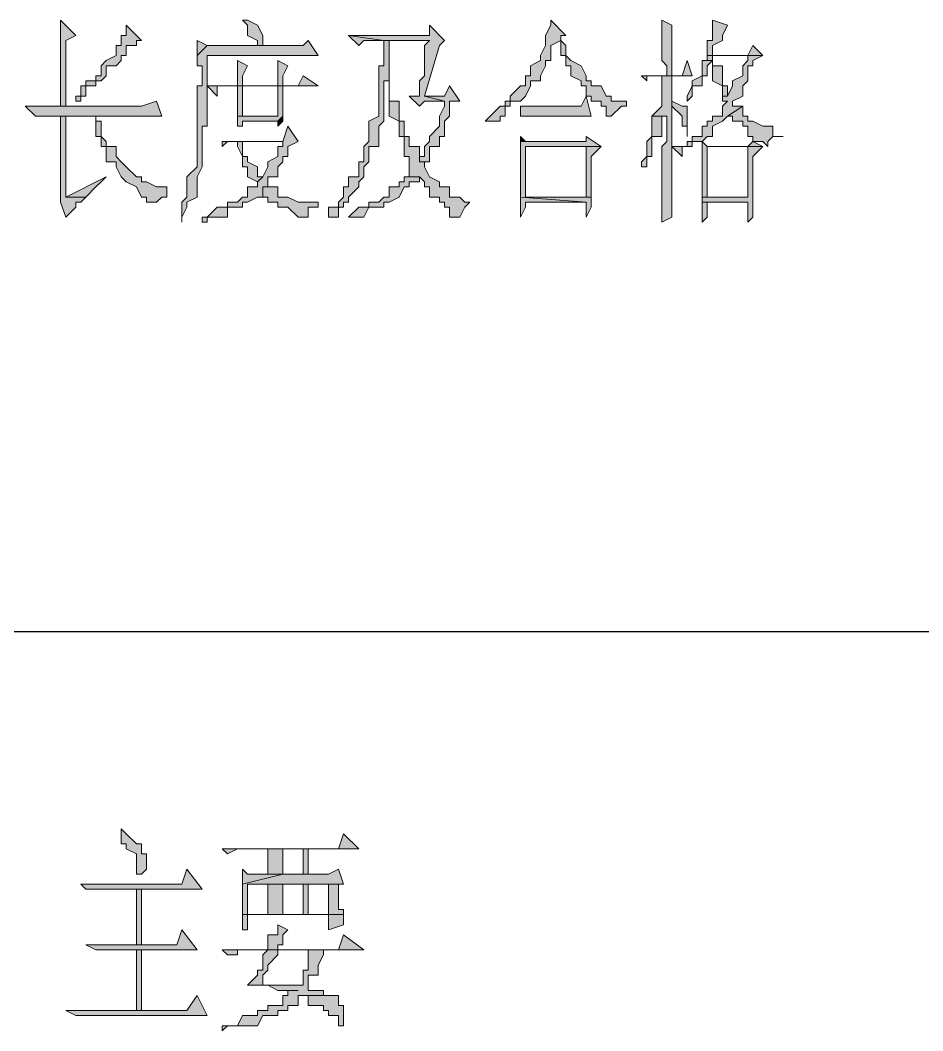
# Model space of a CAD drawing. Header units: millimetres. Extents: x 20 to 821, y 1 to 1134.
# Drawn here: x 574.02 to 606.18, y 868.82 to 904.82 of the extents above; entities that cross this region are included whole.
import ezdxf

# ---------------------------------------------------------------- set-up
doc = ezdxf.new("R2010")
doc.units = ezdxf.units.MM
doc.layers.add('1', color=7, linetype='Continuous')

msp = doc.modelspace()

# ---------------------------------------------------------------- hatches: boundary and pattern name
h = msp.add_hatch(color=0)
h.dxf.hatch_style = 2
h.paths.add_polyline_path([(575.46, 904.821732), (575.46, 901.761732), (575.64, 901.761732), (575.64, 904.101732), (576, 904.281732)])
h = msp.add_hatch(color=0)
h.dxf.hatch_style = 2
h.paths.add_polyline_path([(581.94, 904.821732), (582.12, 904.641732), (582.12, 904.281732), (582.48, 904.101732), (582.48, 903.921732), (582.66, 903.921732), (582.66, 904.281732), (582.48, 904.641732), (582.12, 904.821732)])
h = msp.add_hatch(color=0)
h.dxf.hatch_style = 2
h.paths.add_polyline_path([(592.92, 904.821732), (592.92, 904.641732), (592.74, 904.281732), (592.74, 903.921732), (592.56, 903.561732), (592.56, 903.381732), (592.2, 903.201732), (592.2, 902.841732), (592.02, 902.841732), (592.02, 902.481732), (591.84, 902.481732), (591.48, 902.121732), (591.48, 901.941732), (591.3, 901.941732), (591.3, 901.761732), (591.12, 901.761732), (590.76, 901.401732), (590.58, 901.221732), (591.12, 901.221732), (591.12, 901.401732), (591.3, 901.401732), (591.3, 901.761732), (591.48, 901.761732), (591.48, 901.941732), (591.84, 901.941732), (592.02, 902.121732), (592.2, 902.481732), (592.2, 902.661732), (592.56, 902.661732), (592.56, 902.841732), (592.74, 903.201732), (592.74, 903.381732), (592.92, 903.381732), (592.92, 903.921732), (593.28, 904.101732), (593.28, 904.281732), (593.46, 904.281732)])
h = msp.add_hatch(color=0)
h.dxf.hatch_style = 2
h.paths.add_polyline_path([(596.88, 904.821732), (596.88, 903.381732), (597.06, 903.201732), (597.06, 902.841732), (597.24, 902.841732), (597.24, 904.641732)])
h = msp.add_hatch(color=0)
h.dxf.hatch_style = 2
h.paths.add_polyline_path([(598.68, 904.821732), (598.68, 904.101732), (598.5, 904.101732), (598.5, 903.561732), (598.68, 903.561732), (598.68, 903.921732), (599.04, 904.101732), (599.04, 904.281732), (599.22, 904.641732)])
h = msp.add_hatch(color=0)
h.dxf.hatch_style = 2
h.paths.add_polyline_path([(577.8, 904.641732), (577.8, 904.281732), (577.62, 904.281732), (577.62, 903.921732), (577.44, 903.921732), (577.44, 903.561732), (577.08, 903.381732), (576.9, 903.201732), (576.9, 902.841732), (576.72, 902.841732), (576.72, 902.661732), (576.36, 902.661732), (576.36, 902.481732), (576.18, 902.481732), (576.18, 902.121732), (576, 902.121732), (576, 901.941732), (576.18, 901.941732), (576.18, 902.121732), (576.36, 902.121732), (576.36, 902.481732), (576.72, 902.481732), (576.72, 902.661732), (576.9, 902.661732), (577.08, 902.841732), (577.08, 903.201732), (577.44, 903.201732), (577.62, 903.381732), (577.62, 903.561732), (577.8, 903.561732), (577.8, 903.921732), (578.16, 903.921732), (578.16, 904.101732), (578.34, 904.101732)])
h = msp.add_hatch(color=0)
h.dxf.hatch_style = 2
h.paths.add_polyline_path([(588.6, 904.641732), (588.6, 904.281732), (585.72, 904.281732), (586.98, 904.101732), (588.6, 904.101732), (588.42, 903.921732), (588.42, 902.841732), (588.24, 902.661732), (588.24, 902.121732), (587.88, 902.121732), (588.24, 901.761732), (588.42, 901.941732), (589.14, 901.941732), (588.42, 902.121732), (588.96, 903.921732), (589.14, 904.101732)])
h = msp.add_hatch(color=0)
h.dxf.hatch_style = 2
h.paths.add_polyline_path([(584.28, 904.101732), (584.1, 903.921732), (580.68, 903.921732), (580.32, 903.561732), (580.32, 903.201732), (580.5, 903.201732), (580.5, 902.481732), (580.32, 902.481732), (580.32, 900.321732), (580.32, 899.601732), (579.96, 899.241732), (579.96, 898.521732), (579.78, 898.341732), (579.78, 897.621732), (579.78, 897.801732), (579.96, 898.161732), (579.96, 898.341732), (580.32, 898.521732), (580.32, 899.241732), (580.5, 899.601732), (580.5, 901.041732), (580.68, 901.041732), (580.68, 903.561732), (584.64, 903.561732)])
h = msp.add_hatch(color=0)
h.dxf.hatch_style = 2
h.paths.add_polyline_path([(580.32, 904.101732), (580.32, 903.561732), (580.68, 903.921732)])
h = msp.add_hatch(color=0)
h.dxf.hatch_style = 2
h.paths.add_polyline_path([(586.98, 904.101732), (586.98, 903.201732), (586.8, 903.201732), (586.8, 901.401732), (586.44, 901.221732), (586.44, 900.501732), (586.26, 900.321732), (586.26, 899.961732), (586.26, 899.781732), (586.08, 899.781732), (586.08, 899.241732), (585.72, 899.241732), (585.72, 898.881732), (585.54, 898.881732), (585.54, 898.521732), (585.36, 898.341732), (585.36, 898.161732), (585, 898.161732), (585, 897.801732), (585.36, 897.801732), (585.36, 898.161732), (585.54, 898.161732), (585.54, 898.341732), (585.72, 898.341732), (585.72, 898.521732), (586.08, 898.881732), (586.08, 899.061732), (586.26, 899.241732), (586.26, 899.601732), (586.44, 899.781732), (586.44, 900.321732), (586.8, 900.321732), (586.8, 901.041732), (586.98, 901.221732), (586.98, 902.661732), (587.16, 902.661732), (587.16, 904.101732), (588.6, 904.101732)])
h = msp.add_hatch(color=0)
h.dxf.hatch_style = 2
h.paths.add_polyline_path([(585.72, 904.281732), (586.08, 903.921732), (586.26, 904.101732), (586.98, 904.101732)])
h = msp.add_hatch(color=0)
h.dxf.hatch_style = 2
h.paths.add_polyline_path([(593.28, 904.101732), (593.28, 903.561732), (593.46, 903.561732), (593.46, 903.201732), (593.64, 903.201732), (593.64, 902.841732), (594, 902.661732), (594, 902.481732), (594.18, 902.481732), (594.18, 902.121732), (594.36, 902.121732), (594.36, 901.941732), (594.72, 901.941732), (594.72, 901.761732), (594.9, 901.761732), (594.9, 901.401732), (595.08, 901.401732), (595.44, 901.761732), (595.62, 901.761732), (595.62, 901.941732), (595.08, 901.941732), (595.08, 902.121732), (594.9, 902.121732), (594.72, 902.481732), (594.36, 902.481732), (594.36, 902.661732), (594.18, 902.661732), (594.18, 902.841732), (594, 903.201732), (593.64, 903.381732), (593.46, 903.561732), (593.46, 903.921732)])
h = msp.add_hatch(color=0)
h.dxf.hatch_style = 2
h.paths.add_polyline_path([(600.12, 903.921732), (599.94, 903.561732), (598.5, 903.561732), (598.5, 903.381732), (598.68, 903.381732), (598.68, 903.201732), (598.68, 902.661732), (599.04, 902.481732), (599.04, 902.121732), (599.22, 902.121732), (599.22, 902.481732), (599.04, 902.481732), (599.04, 903.201732), (598.68, 903.201732), (598.68, 903.561732), (599.94, 903.561732), (600.48, 903.561732)])
h = msp.add_hatch(color=0)
h.dxf.hatch_style = 2
h.paths.add_polyline_path([(581.76, 903.381732), (581.76, 902.481732), (581.94, 902.481732), (581.94, 902.841732), (582.12, 903.201732)])
h = msp.add_hatch(color=0)
h.dxf.hatch_style = 2
h.paths.add_polyline_path([(583.2, 903.381732), (583.2, 902.481732), (583.38, 902.481732), (583.38, 902.841732), (583.56, 903.201732)])
h = msp.add_hatch(color=0)
h.dxf.hatch_style = 2
h.paths.add_polyline_path([(597.78, 903.381732), (597.6, 902.841732), (596.16, 902.841732), (596.34, 902.661732), (596.34, 902.841732), (596.88, 902.841732), (597.96, 902.841732)])
h = msp.add_hatch(color=0)
h.dxf.hatch_style = 2
h.paths.add_polyline_path([(600.48, 903.561732), (599.94, 903.561732), (599.94, 903.381732), (599.76, 903.201732), (599.76, 902.841732), (599.4, 902.661732), (599.4, 902.481732), (599.22, 902.121732), (599.04, 902.121732), (599.04, 901.941732), (599.22, 901.941732), (599.04, 901.761732), (599.04, 901.401732), (598.68, 901.401732), (598.68, 901.221732), (598.5, 901.221732), (598.5, 901.041732), (598.32, 901.041732), (598.32, 900.681732), (597.96, 900.681732), (597.96, 900.501732), (597.78, 900.501732), (597.78, 900.321732), (597.24, 900.321732), (597.6, 899.961732), (597.6, 900.321732), (597.78, 900.321732), (597.96, 900.321732), (597.96, 900.501732), (598.32, 900.501732), (598.5, 900.681732), (598.68, 900.681732), (598.68, 901.041732), (599.04, 901.221732), (599.22, 901.401732), (599.76, 901.761732), (599.4, 901.761732), (599.4, 901.941732), (599.76, 902.121732), (599.76, 902.481732), (599.94, 902.661732), (599.94, 903.201732), (600.12, 903.201732), (600.12, 903.381732)])
h = msp.add_hatch(color=0)
h.dxf.hatch_style = 2
h.paths.add_polyline_path([(598.5, 903.381732), (598.32, 903.381732), (598.32, 903.201732), (598.32, 902.841732), (597.96, 902.661732), (597.96, 902.481732), (597.78, 902.121732), (597.78, 901.941732), (597.96, 902.121732), (597.96, 902.481732), (598.32, 902.481732), (598.32, 902.841732), (598.5, 902.841732), (598.5, 903.201732), (598.68, 903.381732)])
h = msp.add_hatch(color=0)
h.dxf.hatch_style = 2
h.paths.add_polyline_path([(584.1, 902.841732), (583.92, 902.481732), (580.68, 902.481732), (581.04, 902.121732), (581.04, 902.481732), (581.76, 902.481732), (584.64, 902.481732)])
h = msp.add_hatch(color=0)
h.dxf.hatch_style = 2
h.paths.add_polyline_path([(587.16, 902.661732), (587.16, 901.401732), (587.52, 901.221732), (587.52, 900.681732), (587.7, 900.681732), (587.7, 899.961732), (587.88, 899.961732), (587.88, 899.241732), (588.24, 899.241732), (588.42, 899.061732), (588.42, 898.881732), (588.6, 898.881732), (588.6, 898.521732), (588.96, 898.521732), (588.96, 898.341732), (589.14, 898.341732), (589.14, 898.161732), (589.32, 898.161732), (589.32, 897.801732), (589.68, 897.801732), (589.86, 898.161732), (590.04, 898.341732), (589.86, 898.341732), (589.68, 898.521732), (589.32, 898.521732), (589.32, 898.881732), (588.96, 898.881732), (588.96, 899.061732), (588.6, 899.241732), (588.42, 899.601732), (588.42, 899.781732), (588.6, 899.781732), (588.24, 899.781732), (588.24, 899.961732), (588.24, 900.321732), (587.88, 900.321732), (587.88, 900.681732), (587.7, 900.681732), (587.7, 901.221732), (587.52, 901.221732), (587.52, 901.941732), (587.16, 901.941732)])
h = msp.add_hatch(color=0)
h.dxf.hatch_style = 2
h.paths.add_polyline_path([(597.24, 902.841732), (596.88, 902.841732), (596.88, 902.661732), (596.88, 901.761732), (596.52, 901.401732), (597.06, 901.401732), (597.06, 901.221732), (597.06, 900.501732), (596.88, 900.321732), (596.88, 898.881732), (596.88, 898.521732), (596.88, 897.621732), (597.24, 897.801732)])
h = msp.add_hatch(color=0)
h.dxf.hatch_style = 2
h.paths.add_polyline_path([(581.94, 902.481732), (581.76, 902.481732), (581.76, 902.121732), (581.76, 901.401732), (581.94, 901.401732)])
h = msp.add_hatch(color=0)
h.dxf.hatch_style = 2
h.paths.add_polyline_path([(583.38, 902.481732), (583.2, 902.481732), (583.2, 901.401732), (581.76, 901.401732), (581.76, 901.221732), (581.76, 901.041732), (581.94, 901.041732), (581.94, 901.221732), (583.2, 901.221732), (583.38, 901.401732)])
h = msp.add_hatch(color=0)
h.dxf.hatch_style = 2
h.paths.add_polyline_path([(589.32, 902.481732), (589.14, 902.121732), (588.42, 902.121732), (589.14, 901.941732), (589.14, 901.761732), (588.96, 901.401732), (588.96, 901.041732), (588.6, 900.681732), (588.6, 900.501732), (588.42, 900.321732), (588.42, 899.961732), (588.24, 899.961732), (588.24, 899.781732), (588.6, 899.781732), (588.6, 900.321732), (588.96, 900.321732), (588.96, 900.501732), (588.96, 900.681732), (589.14, 900.681732), (589.14, 901.041732), (589.14, 901.221732), (589.32, 901.401732), (589.32, 901.941732), (589.68, 901.941732)])
h = msp.add_hatch(color=0)
h.dxf.hatch_style = 2
h.paths.add_polyline_path([(578.88, 901.941732), (578.34, 901.761732), (574.2, 901.761732), (574.56, 901.401732), (579.06, 901.401732)])
h = msp.add_hatch(color=0)
h.dxf.hatch_style = 2
h.paths.add_polyline_path([(594.18, 902.121732), (594, 901.761732), (591.84, 901.761732), (591.84, 901.401732), (594.36, 901.401732)])
h = msp.add_hatch(color=0)
h.dxf.hatch_style = 2
h.paths.add_polyline_path([(597.24, 901.941732), (597.24, 901.761732), (597.6, 901.401732), (597.6, 901.041732), (597.78, 901.041732), (597.78, 900.681732), (597.78, 901.041732), (597.78, 901.761732), (597.6, 901.761732)])
h = msp.add_hatch(color=0)
h.dxf.hatch_style = 2
h.paths.add_polyline_path([(599.76, 901.761732), (599.22, 901.401732), (599.4, 901.401732), (599.4, 901.221732), (599.76, 901.221732), (599.76, 901.041732), (599.94, 901.041732), (599.94, 900.681732), (600.12, 900.681732), (600.12, 900.501732), (600.48, 900.501732), (600.66, 900.321732), (600.66, 900.501732), (600.84, 900.681732), (601.2, 900.681732), (600.84, 900.681732), (600.84, 901.041732), (600.66, 901.041732), (600.48, 901.041732), (600.12, 901.221732), (599.94, 901.221732), (599.94, 901.401732), (599.76, 901.401732)])
h = msp.add_hatch(color=0)
h.dxf.hatch_style = 2
h.paths.add_polyline_path([(575.46, 901.401732), (575.46, 898.341732), (575.64, 897.801732), (576, 898.161732), (576, 898.341732), (576.18, 898.341732), (576.36, 898.521732), (575.64, 898.521732), (575.64, 901.401732), (576.72, 901.401732)])
h = msp.add_hatch(color=0)
h.dxf.hatch_style = 2
h.paths.add_polyline_path([(576.72, 901.401732), (575.46, 901.401732), (576.72, 901.401732), (576.72, 900.681732), (576.9, 900.681732), (576.9, 900.321732), (577.08, 900.321732), (577.08, 899.781732), (577.44, 899.781732), (577.44, 899.601732), (577.62, 899.241732), (577.8, 899.061732), (578.16, 898.881732), (578.34, 898.521732), (578.52, 898.521732), (578.52, 898.341732), (578.88, 898.341732), (579.06, 898.521732), (579.24, 898.521732), (579.24, 898.881732), (578.88, 898.881732), (578.52, 899.061732), (578.34, 899.061732), (578.34, 899.241732), (578.16, 899.241732), (577.8, 899.601732), (577.62, 899.781732), (577.44, 899.961732), (577.44, 900.321732), (577.08, 900.321732), (577.08, 900.501732), (576.9, 900.681732), (576.9, 901.221732), (576.72, 901.221732)])
h = msp.add_hatch(color=0)
h.dxf.hatch_style = 2
h.paths.add_polyline_path([(583.38, 901.401732), (583.2, 901.221732), (583.2, 901.041732), (583.38, 901.221732)])
h = msp.add_hatch(color=0)
h.dxf.hatch_style = 2
h.paths.add_polyline_path([(596.52, 901.401732), (596.52, 900.681732), (596.34, 900.501732), (596.34, 899.961732), (596.16, 899.781732), (596.16, 899.601732), (596.34, 899.601732), (596.34, 899.961732), (596.52, 899.961732), (596.52, 900.681732), (596.88, 900.681732), (596.88, 901.041732), (596.88, 901.401732), (597.06, 901.401732)])
h = msp.add_hatch(color=0)
h.dxf.hatch_style = 2
h.paths.add_polyline_path([(583.56, 901.041732), (583.38, 900.501732), (581.22, 900.501732), (583.38, 900.501732), (583.38, 900.321732), (583.2, 900.321732), (583.2, 899.961732), (582.84, 899.781732), (582.84, 899.601732), (582.66, 899.241732), (582.48, 899.061732), (582.48, 898.881732), (582.12, 898.881732), (582.12, 898.521732), (581.94, 898.521732), (581.76, 898.341732), (581.4, 898.341732), (581.4, 898.161732), (581.22, 898.161732), (581.04, 898.161732), (580.68, 897.801732), (580.5, 897.801732), (580.5, 897.621732), (580.68, 897.621732), (580.68, 897.801732), (581.4, 897.801732), (581.4, 898.161732), (581.94, 898.161732), (581.94, 898.341732), (582.12, 898.341732), (582.48, 898.521732), (582.66, 898.521732), (582.66, 898.881732), (583.2, 898.881732), (582.84, 898.881732), (582.84, 899.241732), (583.2, 899.241732), (583.2, 899.601732), (583.38, 899.781732), (583.38, 899.961732), (583.56, 899.961732), (583.56, 900.321732), (583.92, 900.501732)])
h = msp.add_hatch(color=0)
h.dxf.hatch_style = 2
h.paths.add_polyline_path([(581.22, 900.501732), (581.22, 900.321732), (581.4, 900.501732), (583.38, 900.501732)])
h = msp.add_hatch(color=0)
h.dxf.hatch_style = 2
h.paths.add_polyline_path([(581.94, 900.501732), (581.76, 900.501732), (581.76, 900.321732), (581.94, 899.961732), (581.94, 899.601732), (582.12, 899.601732), (582.12, 899.241732), (582.48, 899.061732), (582.66, 899.241732), (582.48, 899.241732), (582.48, 899.601732), (582.12, 899.781732), (582.12, 899.961732), (581.94, 899.961732)])
h = msp.add_hatch(color=0)
h.dxf.hatch_style = 2
h.paths.add_polyline_path([(591.84, 900.681732), (591.84, 900.501732), (592.02, 900.501732)])
h = msp.add_hatch(color=0)
h.dxf.hatch_style = 2
h.paths.add_polyline_path([(594.18, 900.681732), (594.18, 900.501732), (592.02, 900.501732), (591.84, 900.501732), (591.84, 900.321732), (591.84, 898.521732), (594.18, 898.341732), (594.18, 897.801732), (594.36, 898.161732), (594.36, 898.521732), (592.02, 898.521732), (592.02, 900.321732), (594.18, 900.321732), (594.72, 900.321732)])
h = msp.add_hatch(color=0)
h.dxf.hatch_style = 2
h.paths.add_polyline_path([(598.32, 900.501732), (598.32, 898.521732), (598.5, 898.521732), (598.5, 900.321732), (599.94, 900.321732), (600.48, 900.321732), (598.5, 900.321732)])
h = msp.add_hatch(color=0)
h.dxf.hatch_style = 2
h.paths.add_polyline_path([(600.12, 900.501732), (599.94, 900.321732), (598.5, 900.321732), (600.48, 900.321732)])
h = msp.add_hatch(color=0)
h.dxf.hatch_style = 2
h.paths.add_polyline_path([(594.72, 900.321732), (594.18, 900.321732), (594.18, 898.521732), (592.02, 898.521732), (594.36, 898.521732), (594.36, 899.961732)])
h = msp.add_hatch(color=0)
h.dxf.hatch_style = 2
h.paths.add_polyline_path([(600.48, 900.321732), (599.94, 900.321732), (599.94, 898.521732), (598.32, 898.521732), (598.32, 898.341732), (599.94, 898.341732), (599.94, 897.621732), (600.12, 897.801732), (600.12, 899.961732)])
h = msp.add_hatch(color=0)
h.dxf.hatch_style = 2
h.paths.add_polyline_path([(577.08, 899.241732), (575.64, 898.521732), (576.36, 898.521732), (576.72, 898.881732), (576.9, 899.061732)])
h = msp.add_hatch(color=0)
h.dxf.hatch_style = 2
h.paths.add_polyline_path([(587.88, 899.241732), (587.7, 899.241732), (587.7, 899.061732), (587.52, 899.061732), (587.52, 898.881732), (587.16, 898.881732), (587.16, 898.521732), (586.98, 898.521732), (586.8, 898.341732), (586.44, 898.341732), (586.44, 898.161732), (586.08, 898.161732), (585.72, 897.801732), (586.26, 897.801732), (586.44, 898.161732), (586.98, 898.161732), (586.98, 898.341732), (587.16, 898.341732), (587.52, 898.521732), (587.7, 898.881732), (587.88, 898.881732), (587.88, 899.061732), (588.24, 899.061732), (588.24, 899.241732)])
h = msp.add_hatch(color=0)
h.dxf.hatch_style = 2
h.paths.add_polyline_path([(583.2, 898.881732), (582.66, 898.881732), (582.66, 898.521732), (582.84, 898.521732), (582.84, 898.341732), (583.2, 898.341732), (583.2, 898.161732), (583.56, 898.161732), (583.92, 897.801732), (584.28, 897.801732), (584.28, 898.161732), (584.64, 898.161732), (584.64, 898.341732), (584.28, 898.341732), (584.1, 898.341732), (583.92, 898.341732), (583.56, 898.521732), (583.2, 898.521732)])
h = msp.add_hatch(color=0)
h.dxf.hatch_style = 2
h.paths.add_polyline_path([(591.84, 898.521732), (591.84, 897.801732), (592.02, 898.161732), (592.02, 898.341732), (594.18, 898.341732)])
h = msp.add_hatch(color=0)
h.dxf.hatch_style = 2
h.paths.add_polyline_path([(598.32, 898.341732), (598.32, 897.621732), (598.5, 897.801732), (598.5, 898.341732), (599.94, 898.341732)])
h = msp.add_hatch(color=0)
h.dxf.hatch_style = 2
h.paths.add_polyline_path([(577.62, 876.021732), (577.62, 875.481732), (577.8, 875.481732), (577.8, 875.301732), (578.16, 875.121732), (578.16, 874.401732), (578.34, 874.401732), (578.52, 874.581732), (578.52, 875.121732), (578.34, 875.121732), (578.34, 875.301732), (578.34, 875.481732), (578.16, 875.481732), (577.8, 875.841732)])
h = msp.add_hatch(color=0)
h.dxf.hatch_style = 2
h.paths.add_polyline_path([(585.54, 875.841732), (585.36, 875.301732), (581.22, 875.301732), (581.4, 875.121732), (581.76, 875.301732), (586.08, 875.301732)])
h = msp.add_hatch(color=0)
h.dxf.hatch_style = 2
h.paths.add_polyline_path([(582.84, 875.301732), (582.84, 874.401732), (582.12, 874.401732), (583.38, 874.401732), (583.38, 875.301732), (584.1, 875.301732)])
h = msp.add_hatch(color=0)
h.dxf.hatch_style = 2
h.paths.add_polyline_path([(584.28, 875.301732), (582.84, 875.301732), (584.1, 875.301732), (584.1, 874.401732), (584.28, 874.401732)])
h = msp.add_hatch(color=0)
h.dxf.hatch_style = 2
h.paths.add_polyline_path([(579.96, 874.581732), (579.78, 874.041732), (576.18, 874.041732), (576.36, 873.861732), (580.5, 873.861732)])
h = msp.add_hatch(color=0)
h.dxf.hatch_style = 2
h.paths.add_polyline_path([(581.94, 874.581732), (581.94, 874.041732), (583.38, 874.401732), (582.12, 874.401732)])
h = msp.add_hatch(color=0)
h.dxf.hatch_style = 2
h.paths.add_polyline_path([(585.36, 874.581732), (585, 874.401732), (583.38, 874.401732), (581.94, 874.041732), (581.94, 872.961732), (585, 872.961732), (585, 872.421732), (585.54, 872.601732), (585.54, 872.961732), (582.12, 872.961732), (582.12, 874.041732), (582.84, 874.041732), (585.54, 874.041732)])
h = msp.add_hatch(color=0)
h.dxf.hatch_style = 2
h.paths.add_polyline_path([(578.16, 871.881732), (578.34, 871.881732), (578.34, 873.861732), (578.16, 873.861732)])
h = msp.add_hatch(color=0)
h.dxf.hatch_style = 2
h.paths.add_polyline_path([(585.54, 874.041732), (585, 874.041732), (585, 872.961732), (582.12, 872.961732), (585.54, 872.961732), (585.54, 873.141732), (585.36, 873.141732), (585.36, 874.041732)])
h = msp.add_hatch(color=0)
h.dxf.hatch_style = 2
h.paths.add_polyline_path([(582.84, 874.041732), (582.84, 872.961732), (583.38, 872.961732), (583.38, 874.041732), (584.1, 874.041732)])
h = msp.add_hatch(color=0)
h.dxf.hatch_style = 2
h.paths.add_polyline_path([(584.28, 874.041732), (582.84, 874.041732), (584.1, 874.041732), (584.1, 872.961732), (583.38, 872.961732), (582.84, 872.961732), (584.28, 872.961732)])
h = msp.add_hatch(color=0)
h.dxf.hatch_style = 2
h.paths.add_polyline_path([(581.94, 872.961732), (581.94, 872.421732), (582.12, 872.421732), (582.12, 872.961732), (585, 872.961732)])
h = msp.add_hatch(color=0)
h.dxf.hatch_style = 2
h.paths.add_polyline_path([(579.78, 872.421732), (579.6, 871.881732), (576.36, 871.881732), (576.72, 871.701732), (580.32, 871.701732)])
h = msp.add_hatch(color=0)
h.dxf.hatch_style = 2
h.paths.add_polyline_path([(583.2, 872.601732), (583.2, 872.241732), (582.84, 872.241732), (582.84, 871.701732), (583.2, 871.701732), (583.2, 871.881732), (583.38, 871.881732), (583.38, 872.241732), (583.56, 872.421732)])
h = msp.add_hatch(color=0)
h.dxf.hatch_style = 2
h.paths.add_polyline_path([(585.54, 872.241732), (585.36, 871.701732), (581.22, 871.701732), (581.4, 871.521732), (581.76, 871.521732), (581.76, 871.701732), (586.26, 871.701732)])
h = msp.add_hatch(color=0)
h.dxf.hatch_style = 2
h.paths.add_polyline_path([(578.16, 869.541732), (578.34, 869.541732), (578.34, 871.701732), (578.16, 871.701732)])
h = msp.add_hatch(color=0)
h.dxf.hatch_style = 2
h.paths.add_polyline_path([(584.82, 871.701732), (582.84, 871.701732), (584.28, 871.701732), (584.28, 870.981732), (584.1, 870.981732), (584.1, 870.441732), (583.92, 870.441732), (582.66, 870.441732), (582.84, 870.441732), (583.2, 870.261732), (583.92, 870.261732), (583.56, 870.261732), (583.56, 870.081732), (583.38, 870.081732), (583.38, 869.721732), (582.84, 869.721732), (582.84, 869.541732), (582.48, 869.541732), (582.48, 869.361732), (581.94, 869.361732), (581.76, 869.001732), (581.22, 869.001732), (581.22, 868.821732), (581.4, 869.001732), (582.48, 869.001732), (582.66, 869.361732), (583.2, 869.361732), (583.2, 869.541732), (583.56, 869.541732), (583.56, 869.721732), (583.92, 869.721732), (583.92, 870.081732), (584.82, 870.081732), (584.82, 870.261732), (584.28, 870.261732), (584.28, 870.441732), (584.28, 870.801732), (584.64, 870.801732), (584.64, 871.161732), (584.82, 871.521732)])
h = msp.add_hatch(color=0)
h.dxf.hatch_style = 2
h.paths.add_polyline_path([(582.84, 871.701732), (582.66, 871.521732), (582.66, 870.981732), (582.48, 870.981732), (582.48, 870.801732), (582.12, 870.441732), (583.92, 870.441732), (583.56, 870.441732), (582.66, 870.441732), (582.66, 870.801732), (582.84, 870.981732), (582.84, 871.161732), (583.2, 871.521732), (583.2, 871.701732), (584.28, 871.701732)])
h = msp.add_hatch(color=0)
h.dxf.hatch_style = 2
h.paths.add_polyline_path([(580.32, 870.081732), (579.96, 869.541732), (575.64, 869.541732), (576, 869.361732), (580.68, 869.361732)])
h = msp.add_hatch(color=0)
h.dxf.hatch_style = 2
h.paths.add_polyline_path([(584.82, 870.081732), (584.1, 870.081732), (584.28, 870.081732), (584.28, 869.721732), (584.64, 869.721732), (584.82, 869.721732), (584.82, 869.541732), (585, 869.541732), (585, 869.361732), (585.36, 869.361732), (585.36, 869.001732), (585.54, 869.001732), (585.54, 869.361732), (585.54, 869.721732), (585.36, 869.721732), (585.36, 870.081732), (585, 870.081732)])

# ---------------------------------------------------------------- linework, layer by layer
at = {"layer": '1', "color": 0, "lineweight": 5}
for points in [[(575.46, 904.821732), (575.46, 901.761732), (575.64, 901.761732), (575.64, 904.101732), (576, 904.281732), (575.46, 904.821732)], [(581.94, 904.821732), (582.12, 904.641732), (582.12, 904.281732), (582.48, 904.101732), (582.48, 903.921732), (582.66, 903.921732), (582.66, 904.281732), (582.48, 904.641732), (582.12, 904.821732), (581.94, 904.821732)], [(592.92, 904.821732), (592.92, 904.641732), (592.74, 904.281732), (592.74, 903.921732), (592.56, 903.561732), (592.56, 903.381732), (592.2, 903.201732), (592.2, 902.841732), (592.02, 902.841732), (592.02, 902.481732), (591.84, 902.481732), (591.48, 902.121732), (591.48, 901.941732), (591.3, 901.941732), (591.3, 901.761732), (591.12, 901.761732), (590.76, 901.401732), (590.58, 901.221732), (591.12, 901.221732), (591.12, 901.401732), (591.3, 901.401732), (591.3, 901.761732), (591.48, 901.761732), (591.48, 901.941732), (591.84, 901.941732), (592.02, 902.121732), (592.2, 902.481732), (592.2, 902.661732), (592.56, 902.661732), (592.56, 902.841732), (592.74, 903.201732), (592.74, 903.381732), (592.92, 903.381732), (592.92, 903.921732), (593.28, 904.101732), (593.28, 904.281732), (593.46, 904.281732), (592.92, 904.821732)], [(596.88, 904.821732), (596.88, 903.381732), (597.06, 903.201732), (597.06, 902.841732), (597.24, 902.841732), (597.24, 904.641732), (596.88, 904.821732)], [(598.68, 904.821732), (598.68, 904.101732), (598.5, 904.101732), (598.5, 903.561732), (598.68, 903.561732), (598.68, 903.921732), (599.04, 904.101732), (599.04, 904.281732), (599.22, 904.641732), (598.68, 904.821732)], [(577.8, 904.641732), (577.8, 904.281732), (577.62, 904.281732), (577.62, 903.921732), (577.44, 903.921732), (577.44, 903.561732), (577.08, 903.381732), (576.9, 903.201732), (576.9, 902.841732), (576.72, 902.841732), (576.72, 902.661732), (576.36, 902.661732), (576.36, 902.481732), (576.18, 902.481732), (576.18, 902.121732), (576, 902.121732), (576, 901.941732), (576.18, 901.941732), (576.18, 902.121732), (576.36, 902.121732), (576.36, 902.481732), (576.72, 902.481732), (576.72, 902.661732), (576.9, 902.661732), (577.08, 902.841732), (577.08, 903.201732), (577.44, 903.201732), (577.62, 903.381732), (577.62, 903.561732), (577.8, 903.561732), (577.8, 903.921732), (578.16, 903.921732), (578.16, 904.101732), (578.34, 904.101732), (577.8, 904.641732)], [(588.6, 904.641732), (588.6, 904.281732), (585.72, 904.281732), (586.98, 904.101732), (588.6, 904.101732), (588.42, 903.921732), (588.42, 902.841732), (588.24, 902.661732), (588.24, 902.121732), (587.88, 902.121732), (588.24, 901.761732), (588.42, 901.941732), (589.14, 901.941732), (588.42, 902.121732), (588.96, 903.921732), (589.14, 904.101732), (588.6, 904.641732)], [(584.28, 904.101732), (584.1, 903.921732), (580.68, 903.921732), (580.32, 903.561732), (580.32, 903.201732), (580.5, 903.201732), (580.5, 902.481732), (580.32, 902.481732), (580.32, 900.321732), (580.32, 900.321732), (580.32, 899.601732), (579.96, 899.241732), (579.96, 898.521732), (579.78, 898.341732), (579.78, 897.621732), (579.78, 897.801732), (579.96, 898.161732), (579.96, 898.341732), (580.32, 898.521732), (580.32, 899.241732), (580.5, 899.601732), (580.5, 901.041732), (580.68, 901.041732), (580.68, 903.561732), (584.64, 903.561732), (584.28, 904.101732)], [(580.32, 904.101732), (580.32, 903.561732), (580.68, 903.921732), (580.32, 904.101732)], [(586.98, 904.101732), (586.98, 903.201732), (586.8, 903.201732), (586.8, 901.401732), (586.44, 901.221732), (586.44, 900.501732), (586.26, 900.321732), (586.26, 899.961732), (586.26, 899.961732), (586.26, 899.781732), (586.08, 899.781732), (586.08, 899.241732), (585.72, 899.241732), (585.72, 898.881732), (585.54, 898.881732), (585.54, 898.521732), (585.36, 898.341732), (585.36, 898.161732), (585, 898.161732), (585, 897.801732), (585.36, 897.801732), (585.36, 898.161732), (585.54, 898.161732), (585.54, 898.341732), (585.72, 898.341732), (585.72, 898.521732), (586.08, 898.881732), (586.08, 899.061732), (586.26, 899.241732), (586.26, 899.601732), (586.44, 899.781732), (586.44, 900.321732), (586.8, 900.321732), (586.8, 901.041732), (586.98, 901.221732), (586.98, 902.661732), (587.16, 902.661732), (587.16, 904.101732), (588.6, 904.101732), (586.98, 904.101732)], [(585.72, 904.281732), (586.08, 903.921732), (586.26, 904.101732), (586.98, 904.101732), (585.72, 904.281732)], [(593.28, 904.101732), (593.28, 903.561732), (593.46, 903.561732), (593.46, 903.201732), (593.64, 903.201732), (593.64, 902.841732), (594, 902.661732), (594, 902.481732), (594.18, 902.481732), (594.18, 902.121732), (594.36, 902.121732), (594.36, 901.941732), (594.72, 901.941732), (594.72, 901.761732), (594.9, 901.761732), (594.9, 901.401732), (595.08, 901.401732), (595.08, 901.401732), (595.44, 901.761732), (595.62, 901.761732), (595.62, 901.941732), (595.08, 901.941732), (595.08, 902.121732), (594.9, 902.121732), (594.72, 902.481732), (594.36, 902.481732), (594.36, 902.661732), (594.18, 902.661732), (594.18, 902.841732), (594, 903.201732), (593.64, 903.381732), (593.46, 903.561732), (593.46, 903.921732), (593.28, 904.101732)], [(600.12, 903.921732), (599.94, 903.561732), (598.5, 903.561732), (598.5, 903.381732), (598.68, 903.381732), (598.68, 903.201732), (598.68, 902.661732), (599.04, 902.481732), (599.04, 902.121732), (599.22, 902.121732), (599.22, 902.481732), (599.04, 902.481732), (599.04, 903.201732), (598.68, 903.201732), (598.68, 903.561732), (599.94, 903.561732), (600.48, 903.561732), (600.12, 903.921732)], [(581.76, 903.381732), (581.76, 902.481732), (581.94, 902.481732), (581.94, 902.841732), (582.12, 903.201732), (581.76, 903.381732)], [(583.2, 903.381732), (583.2, 902.481732), (583.38, 902.481732), (583.38, 902.841732), (583.56, 903.201732), (583.2, 903.381732)], [(597.78, 903.381732), (597.6, 902.841732), (596.16, 902.841732), (596.34, 902.661732), (596.34, 902.841732), (596.88, 902.841732), (597.96, 902.841732), (597.78, 903.381732)], [(600.48, 903.561732), (599.94, 903.561732), (599.94, 903.381732), (599.76, 903.201732), (599.76, 902.841732), (599.4, 902.661732), (599.4, 902.481732), (599.22, 902.121732), (599.04, 902.121732), (599.04, 901.941732), (599.22, 901.941732), (599.04, 901.761732), (599.04, 901.401732), (598.68, 901.401732), (598.68, 901.221732), (598.5, 901.221732), (598.5, 901.041732), (598.32, 901.041732), (598.32, 900.681732), (597.96, 900.681732), (597.96, 900.501732), (597.78, 900.501732), (597.78, 900.321732), (597.24, 900.321732), (597.6, 899.961732), (597.6, 900.321732), (597.78, 900.321732), (597.96, 900.321732), (597.96, 900.501732), (598.32, 900.501732), (598.5, 900.681732), (598.68, 900.681732), (598.68, 901.041732), (599.04, 901.221732), (599.22, 901.401732), (599.76, 901.761732), (599.4, 901.761732), (599.4, 901.941732), (599.76, 902.121732), (599.76, 902.481732), (599.94, 902.661732), (599.94, 903.201732), (600.12, 903.201732), (600.12, 903.381732), (600.48, 903.561732)], [(598.5, 903.381732), (598.32, 903.381732), (598.32, 903.201732), (598.32, 902.841732), (597.96, 902.661732), (597.96, 902.481732), (597.78, 902.121732), (597.78, 901.941732), (597.96, 902.121732), (597.96, 902.481732), (598.32, 902.481732), (598.32, 902.841732), (598.5, 902.841732), (598.5, 903.201732), (598.68, 903.381732), (598.5, 903.381732)], [(584.1, 902.841732), (583.92, 902.481732), (580.68, 902.481732), (581.04, 902.121732), (581.04, 902.481732), (581.76, 902.481732), (584.64, 902.481732), (584.1, 902.841732)], [(587.16, 902.661732), (587.16, 901.401732), (587.52, 901.221732), (587.52, 900.681732), (587.7, 900.681732), (587.7, 899.961732), (587.88, 899.961732), (587.88, 899.241732), (588.24, 899.241732), (588.42, 899.061732), (588.42, 898.881732), (588.6, 898.881732), (588.6, 898.521732), (588.96, 898.521732), (588.96, 898.341732), (589.14, 898.341732), (589.14, 898.161732), (589.32, 898.161732), (589.32, 897.801732), (589.68, 897.801732), (589.86, 898.161732), (590.04, 898.341732), (589.86, 898.341732), (589.68, 898.521732), (589.32, 898.521732), (589.32, 898.881732), (588.96, 898.881732), (588.96, 899.061732), (588.6, 899.241732), (588.42, 899.601732), (588.42, 899.781732), (588.6, 899.781732), (588.24, 899.781732), (588.24, 899.961732), (588.24, 900.321732), (587.88, 900.321732), (587.88, 900.681732), (587.7, 900.681732), (587.7, 901.221732), (587.52, 901.221732), (587.52, 901.941732), (587.16, 901.941732), (587.16, 902.661732)], [(597.24, 902.841732), (596.88, 902.841732), (596.88, 902.661732), (596.88, 901.761732), (596.52, 901.401732), (597.06, 901.401732), (597.06, 901.221732), (597.06, 900.501732), (596.88, 900.321732), (596.88, 898.881732), (596.88, 898.521732), (596.88, 897.621732), (597.24, 897.801732), (597.24, 902.841732)], [(581.94, 902.481732), (581.76, 902.481732), (581.76, 902.121732), (581.76, 901.401732), (581.94, 901.401732), (581.94, 902.481732)], [(583.38, 902.481732), (583.2, 902.481732), (583.2, 901.401732), (581.76, 901.401732), (581.76, 901.221732), (581.76, 901.041732), (581.94, 901.041732), (581.94, 901.221732), (583.2, 901.221732), (583.38, 901.401732), (583.38, 902.481732)], [(589.32, 902.481732), (589.14, 902.121732), (588.42, 902.121732), (589.14, 901.941732), (589.14, 901.761732), (588.96, 901.401732), (588.96, 901.041732), (588.6, 900.681732), (588.6, 900.501732), (588.42, 900.321732), (588.42, 899.961732), (588.24, 899.961732), (588.24, 899.781732), (588.6, 899.781732), (588.6, 900.321732), (588.96, 900.321732), (588.96, 900.501732), (588.96, 900.681732), (589.14, 900.681732), (589.14, 901.041732), (589.14, 901.221732), (589.32, 901.401732), (589.32, 901.941732), (589.68, 901.941732), (589.32, 902.481732)], [(578.88, 901.941732), (578.34, 901.761732), (574.2, 901.761732), (574.56, 901.401732), (579.06, 901.401732), (578.88, 901.941732)], [(594.18, 902.121732), (594, 901.761732), (591.84, 901.761732), (591.84, 901.401732), (594.36, 901.401732), (594.18, 902.121732)], [(597.24, 901.941732), (597.24, 901.761732), (597.6, 901.401732), (597.6, 901.041732), (597.78, 901.041732), (597.78, 900.681732), (597.78, 901.041732), (597.78, 901.761732), (597.6, 901.761732), (597.24, 901.941732)], [(599.76, 901.761732), (599.22, 901.401732), (599.4, 901.401732), (599.4, 901.221732), (599.76, 901.221732), (599.76, 901.041732), (599.94, 901.041732), (599.94, 900.681732), (600.12, 900.681732), (600.12, 900.501732), (600.48, 900.501732), (600.66, 900.321732), (600.66, 900.501732), (600.84, 900.681732), (601.2, 900.681732), (600.84, 900.681732), (600.84, 901.041732), (600.66, 901.041732), (600.48, 901.041732), (600.12, 901.221732), (599.94, 901.221732), (599.94, 901.401732), (599.76, 901.401732), (599.76, 901.761732)], [(575.46, 901.401732), (575.46, 898.341732), (575.64, 897.801732), (576, 898.161732), (576, 898.341732), (576.18, 898.341732), (576.36, 898.521732), (575.64, 898.521732), (575.64, 901.401732), (576.72, 901.401732), (575.46, 901.401732)], [(576.72, 901.401732), (575.46, 901.401732), (576.72, 901.401732), (576.72, 900.681732), (576.9, 900.681732), (576.9, 900.321732), (577.08, 900.321732), (577.08, 899.781732), (577.44, 899.781732), (577.44, 899.601732), (577.62, 899.241732), (577.8, 899.061732), (578.16, 898.881732), (578.34, 898.521732), (578.34, 898.521732), (578.52, 898.521732), (578.52, 898.341732), (578.88, 898.341732), (579.06, 898.521732), (579.24, 898.521732), (579.24, 898.881732), (578.88, 898.881732), (578.52, 899.061732), (578.34, 899.061732), (578.34, 899.241732), (578.16, 899.241732), (577.8, 899.601732), (577.62, 899.781732), (577.44, 899.961732), (577.44, 900.321732), (577.08, 900.321732), (577.08, 900.501732), (576.9, 900.681732), (576.9, 901.221732), (576.72, 901.221732), (576.72, 901.401732)], [(583.38, 901.401732), (583.2, 901.221732), (583.2, 901.041732), (583.38, 901.221732), (583.38, 901.401732)], [(596.52, 901.401732), (596.52, 900.681732), (596.34, 900.501732), (596.34, 899.961732), (596.16, 899.781732), (596.16, 899.601732), (596.34, 899.601732), (596.34, 899.961732), (596.52, 899.961732), (596.52, 900.681732), (596.88, 900.681732), (596.88, 901.041732), (596.88, 901.401732), (597.06, 901.401732), (596.52, 901.401732)], [(583.56, 901.041732), (583.38, 900.501732), (581.22, 900.501732), (583.38, 900.501732), (583.38, 900.321732), (583.2, 900.321732), (583.2, 899.961732), (582.84, 899.781732), (582.84, 899.601732), (582.66, 899.241732), (582.48, 899.061732), (582.48, 898.881732), (582.12, 898.881732), (582.12, 898.521732), (581.94, 898.521732), (581.76, 898.341732), (581.4, 898.341732), (581.4, 898.341732), (581.4, 898.161732), (581.22, 898.161732), (581.04, 898.161732), (580.68, 897.801732), (580.5, 897.801732), (580.5, 897.621732), (580.68, 897.621732), (580.68, 897.801732), (581.4, 897.801732), (581.4, 898.161732), (581.94, 898.161732), (581.94, 898.341732), (582.12, 898.341732), (582.48, 898.521732), (582.66, 898.521732), (582.66, 898.881732), (583.2, 898.881732), (582.84, 898.881732), (582.84, 899.241732), (583.2, 899.241732), (583.2, 899.601732), (583.38, 899.781732), (583.38, 899.961732), (583.56, 899.961732), (583.56, 900.321732), (583.92, 900.501732), (583.56, 901.041732)], [(581.22, 900.501732), (581.22, 900.321732), (581.4, 900.501732), (583.38, 900.501732), (581.22, 900.501732)], [(581.94, 900.501732), (581.76, 900.501732), (581.76, 900.321732), (581.94, 899.961732), (581.94, 899.601732), (582.12, 899.601732), (582.12, 899.241732), (582.48, 899.061732), (582.66, 899.241732), (582.48, 899.241732), (582.48, 899.601732), (582.12, 899.781732), (582.12, 899.961732), (581.94, 899.961732), (581.94, 900.501732)], [(591.84, 900.681732), (591.84, 900.501732), (592.02, 900.501732), (591.84, 900.681732)], [(594.18, 900.681732), (594.18, 900.501732), (592.02, 900.501732), (591.84, 900.501732), (591.84, 900.321732), (591.84, 898.521732), (594.18, 898.341732), (594.18, 897.801732), (594.36, 898.161732), (594.36, 898.521732), (592.02, 898.521732), (592.02, 900.321732), (594.18, 900.321732), (594.72, 900.321732), (594.18, 900.681732)], [(598.32, 900.501732), (598.32, 898.521732), (598.5, 898.521732), (598.5, 900.321732), (599.94, 900.321732), (600.48, 900.321732), (598.5, 900.321732), (598.32, 900.501732)], [(600.12, 900.501732), (599.94, 900.321732), (598.5, 900.321732), (600.48, 900.321732), (600.12, 900.501732)], [(594.72, 900.321732), (594.18, 900.321732), (594.18, 898.521732), (592.02, 898.521732), (594.36, 898.521732), (594.36, 899.961732), (594.72, 900.321732)], [(600.48, 900.321732), (599.94, 900.321732), (599.94, 898.521732), (598.32, 898.521732), (598.32, 898.341732), (599.94, 898.341732), (599.94, 897.621732), (600.12, 897.801732), (600.12, 899.961732), (600.48, 900.321732)], [(577.08, 899.241732), (575.64, 898.521732), (576.36, 898.521732), (576.72, 898.881732), (576.9, 899.061732), (577.08, 899.241732)], [(587.88, 899.241732), (587.7, 899.241732), (587.7, 899.061732), (587.52, 899.061732), (587.52, 898.881732), (587.16, 898.881732), (587.16, 898.521732), (586.98, 898.521732), (586.8, 898.341732), (586.44, 898.341732), (586.44, 898.161732), (586.08, 898.161732), (585.72, 897.801732), (586.26, 897.801732), (586.44, 898.161732), (586.44, 898.161732), (586.98, 898.161732), (586.98, 898.341732), (587.16, 898.341732), (587.52, 898.521732), (587.7, 898.881732), (587.88, 898.881732), (587.88, 899.061732), (588.24, 899.061732), (588.24, 899.241732), (587.88, 899.241732)], [(583.2, 898.881732), (582.66, 898.881732), (582.66, 898.521732), (582.84, 898.521732), (582.84, 898.341732), (583.2, 898.341732), (583.2, 898.161732), (583.56, 898.161732), (583.92, 897.801732), (584.28, 897.801732), (584.28, 898.161732), (584.64, 898.161732), (584.64, 898.341732), (584.28, 898.341732), (584.1, 898.341732), (583.92, 898.341732), (583.56, 898.521732), (583.2, 898.521732), (583.2, 898.881732)], [(591.84, 898.521732), (591.84, 897.801732), (592.02, 898.161732), (592.02, 898.341732), (594.18, 898.341732), (591.84, 898.521732)], [(598.32, 898.341732), (598.32, 897.621732), (598.5, 897.801732), (598.5, 898.341732), (599.94, 898.341732), (598.32, 898.341732)], [(577.62, 876.021732), (577.62, 875.481732), (577.8, 875.481732), (577.8, 875.301732), (578.16, 875.121732), (578.16, 874.401732), (578.34, 874.401732), (578.52, 874.581732), (578.52, 875.121732), (578.34, 875.121732), (578.34, 875.301732), (578.34, 875.481732), (578.16, 875.481732), (577.8, 875.841732), (577.62, 876.021732)], [(585.54, 875.841732), (585.36, 875.301732), (581.22, 875.301732), (581.4, 875.121732), (581.76, 875.301732), (586.08, 875.301732), (585.54, 875.841732)], [(582.84, 875.301732), (582.84, 874.401732), (582.12, 874.401732), (583.38, 874.401732), (583.38, 875.301732), (584.1, 875.301732), (582.84, 875.301732)], [(584.28, 875.301732), (582.84, 875.301732), (584.1, 875.301732), (584.1, 874.401732), (584.28, 874.401732), (584.28, 875.301732)], [(579.96, 874.581732), (579.78, 874.041732), (576.18, 874.041732), (576.36, 873.861732), (580.5, 873.861732), (579.96, 874.581732)], [(581.94, 874.581732), (581.94, 874.041732), (583.38, 874.401732), (582.12, 874.401732), (581.94, 874.581732)], [(585.36, 874.581732), (585, 874.401732), (583.38, 874.401732), (581.94, 874.041732), (581.94, 872.961732), (585, 872.961732), (585, 872.421732), (585.54, 872.601732), (585.54, 872.961732), (582.12, 872.961732), (582.12, 874.041732), (582.84, 874.041732), (585.54, 874.041732), (585.36, 874.581732)], [(578.16, 871.881732), (578.34, 871.881732), (578.34, 873.861732), (578.16, 873.861732), (578.16, 871.881732)], [(585.54, 874.041732), (585, 874.041732), (585, 872.961732), (582.12, 872.961732), (585.54, 872.961732), (585.54, 873.141732), (585.36, 873.141732), (585.36, 874.041732), (585.54, 874.041732)], [(582.84, 874.041732), (582.84, 872.961732), (583.38, 872.961732), (583.38, 874.041732), (584.1, 874.041732), (582.84, 874.041732)], [(584.28, 874.041732), (582.84, 874.041732), (584.1, 874.041732), (584.1, 872.961732), (583.38, 872.961732), (582.84, 872.961732), (584.28, 872.961732), (584.28, 874.041732)], [(581.94, 872.961732), (581.94, 872.421732), (582.12, 872.421732), (582.12, 872.961732), (585, 872.961732), (581.94, 872.961732)], [(579.78, 872.421732), (579.6, 871.881732), (576.36, 871.881732), (576.72, 871.701732), (580.32, 871.701732), (579.78, 872.421732)], [(583.2, 872.601732), (583.2, 872.241732), (582.84, 872.241732), (582.84, 871.701732), (583.2, 871.701732), (583.2, 871.881732), (583.38, 871.881732), (583.38, 872.241732), (583.56, 872.421732), (583.2, 872.601732)], [(585.54, 872.241732), (585.36, 871.701732), (581.22, 871.701732), (581.4, 871.521732), (581.76, 871.521732), (581.76, 871.701732), (586.26, 871.701732), (585.54, 872.241732)], [(578.16, 869.541732), (578.34, 869.541732), (578.34, 871.701732), (578.16, 871.701732), (578.16, 869.541732)], [(584.82, 871.701732), (582.84, 871.701732), (584.28, 871.701732), (584.28, 870.981732), (584.1, 870.981732), (584.1, 870.441732), (583.92, 870.441732), (582.66, 870.441732), (582.84, 870.441732), (583.2, 870.261732), (583.92, 870.261732), (583.56, 870.261732), (583.56, 870.081732), (583.38, 870.081732), (583.38, 869.721732), (582.84, 869.721732), (582.84, 869.541732), (582.48, 869.541732), (582.48, 869.361732), (581.94, 869.361732), (581.76, 869.001732), (581.22, 869.001732), (581.22, 868.821732), (581.4, 869.001732), (582.48, 869.001732), (582.66, 869.361732), (583.2, 869.361732), (583.2, 869.541732), (583.56, 869.541732), (583.56, 869.721732), (583.92, 869.721732), (583.92, 870.081732), (584.82, 870.081732), (584.82, 870.261732), (584.28, 870.261732), (584.28, 870.441732), (584.28, 870.801732), (584.64, 870.801732), (584.64, 871.161732), (584.82, 871.521732), (584.82, 871.701732)], [(582.84, 871.701732), (582.66, 871.521732), (582.66, 870.981732), (582.48, 870.981732), (582.48, 870.801732), (582.12, 870.441732), (583.92, 870.441732), (583.56, 870.441732), (582.66, 870.441732), (582.66, 870.801732), (582.84, 870.981732), (582.84, 871.161732), (583.2, 871.521732), (583.2, 871.701732), (584.28, 871.701732), (582.84, 871.701732)], [(580.32, 870.081732), (579.96, 869.541732), (575.64, 869.541732), (576, 869.361732), (580.68, 869.361732), (580.32, 870.081732)], [(584.82, 870.081732), (584.1, 870.081732), (584.28, 870.081732), (584.28, 869.721732), (584.64, 869.721732), (584.82, 869.721732), (584.82, 869.541732), (585, 869.541732), (585, 869.361732), (585.36, 869.361732), (585.36, 869.001732), (585.54, 869.001732), (585.54, 869.361732), (585.54, 869.721732), (585.36, 869.721732), (585.36, 870.081732), (585, 870.081732), (585, 870.081732), (584.82, 870.081732)]]:
    msp.add_lwpolyline(points, dxfattribs=at)
at = {"layer": '1', "color": 0, "lineweight": 25}
msp.add_lwpolyline([(557.64, 883.041732), (821.16, 883.041732)], dxfattribs=at)

doc.saveas('drawing.dxf')
